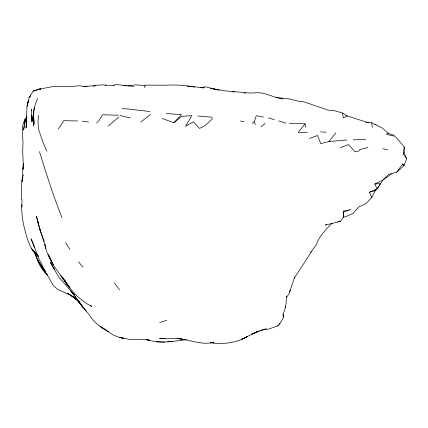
<?xml version="1.0" encoding="UTF-8"?>
<svg xmlns="http://www.w3.org/2000/svg" width="428" height="428" viewBox="0 0 428 428"><rect width="100%" height="100%" fill="white"/><g stroke="black" fill="none" stroke-linecap="round" stroke-linejoin="round"><path stroke-width="0.64" d="M21.956 199.304L22.005 206.874M278.13 324.852L277.842 325.917L279.714 323.884L279.725 323.119M22.556 177.288L22.486 181.825L22.828 176.389C20.207 183.692 21.94 191.642 21.614 199.229M343.459 212.111L351.024 209.522L343.277 211.213L343.352 217.231L340.383 221.388L325.371 225.048L326.553 224.593M22.673 175.956L22.818 168.552L23.283 165.556M343.277 211.213L343.352 217.231L345.926 216.654L353.255 213.294L358.669 207.013L366.143 203.461L371.814 197.378L369.418 192.215L377.127 188.962L374.8 183.992L382.509 180.375L388.608 174.383L396.777 172.131L403.989 165.716L406.6 158.665L404.155 152.807L404.294 146.986L395.921 137.244L393.755 135.253L388.201 133.263L382.258 128.042L371.681 122.75L366.052 122.21M23.305 166.85L23.096 169.328C23.54 161.067 22.229 152.828 22.973 144.536C23.16 135.307 19.966 124.559 26.862 116.956M285.722 304.533C286.236 309.134 281.977 313.007 283.347 317.785L279.714 323.884M26.739 117.438L26.044 128.015L26.739 117.374M26.948 106.674L28.462 100.489L26.948 106.674L26.466 120.974L26.755 119.187M23.412 165.615L23.567 163.758L23.235 166.085M37.701 98.413C33.914 106.39 32.186 115.608 34.957 124.19M38.648 115.319L37.969 121.589L38.6 129.454L42.495 141.037L46.85 151.298M286.755 296.133L286.065 302.066L286.198 304.19M34.197 107.851L32.544 120.423L33.4 113.837L33.635 125.987L33.48 120.931M24.177 126.196L23.615 130.123L25.204 119L24.364 124.89M406.6 158.665L403.246 153.968L404.294 146.986M27.895 102.854L29.083 97.616L32.87 91.517M286.498 296.567L286.155 297.663L288.964 293.983L294.678 276.986M26.782 116.774L24.209 124.377L26.804 117.668M252.204 123.446L254.162 121.67L256.329 115.688L263.391 117.047M144.257 87.553L145.172 85.504L146.483 85.081L165.358 85.231C175.164 84.642 184.88 85.193 194.569 87.087M289.44 291.875L290.275 290.109M371.814 197.378L375.324 190.535L376.49 189.181M332.235 223.154C325.681 229.424 319.117 236.513 316.03 245.185C311.06 251.327 307.577 258.351 302.987 264.729L294.223 278.152M396.777 172.131L402.625 163.951L404 165.16M285.166 307.39L285.888 306.437M403.246 153.968L404.155 152.807M309.572 138.485L317.544 135.478L320.781 143.68L328.923 141.513L335.868 132.808M289.499 123.51L295.368 123.339L305.073 123.858L298.204 132.407L307.272 132.236M58.352 128.972L63.922 120.691L77.661 120.942M96.642 123.12L98.879 120.696L102.511 114.747L118.358 115.244M29.083 97.616L30.8 95.76M162.207 118.513L173.918 122.713L181.408 114.672L166.337 113.522M310.616 252.162L311.477 251.279M212.534 118.556L204.916 125.805L199.518 128.4L193.338 121.83L185.549 126.287L191.824 115.662L181.638 116.336L173.918 122.713M118.829 117.106L108.209 126.046M261.08 126.854L265.178 123.408M150.447 114.415L140.887 122.007M388.201 133.263L386.57 134.355L393.642 136.077M391.465 173.966L382.985 179.953L377.127 188.962L380.471 183.559L374.8 183.992M367.882 147.537L359.429 149.741M251.402 334.311L256.944 331.737L241.526 339.361L247.165 336.729C235.989 343.074 222.672 344.594 210.084 342.753L214.187 342.122C202.76 345.46 191.289 340.314 179.947 338.815M251.461 334.322L259.416 331.112M340.303 147.585L348.376 144.627L355.101 151.78L359.788 150.758M34.577 90.773L33.336 91.057L40.039 88.714L40.794 88.885L52.655 86.638L71.465 86.595L78.608 85.75L87.007 86.649M277.735 325.949L268.693 329.073L260.368 330.304M257.025 331.679L266.302 328.634M159.623 322.493L166.685 320.326M33.336 91.057L40.794 88.885M369.418 192.215L375.324 190.535M113.308 85.343L116.368 84.487L126.506 85.782M93.267 86.194L97.509 85.081L104.78 84.904L105.994 85.375M244.351 93.144L245.629 92.908M200.561 87.569L205.617 86.809L219.029 90.153M127.774 85.942L135.173 84.867L145.172 85.504M347.001 139.988L328.923 141.513M164.898 338.302L162.94 338.5L164.812 338.35M186.383 339.741L172.735 341.405L167.856 341.469M108.338 331.705L100.141 326.302L113.581 335.204L119.926 337.553L129.855 339.458L142.856 339.452L149.442 340.201L146.06 339.313C154.561 342.24 163.603 342.651 172.457 341.389L167.958 341.458M337.933 221.554L340.383 221.388M95.471 85.734L83.519 86.386L86.574 86.659M232.441 91.801C239.498 91.662 246.549 93.384 253.67 92.956C264.472 91.282 272.695 97.691 282.988 98.943M162.137 338.339L159.58 338.468L174.736 338.377L182.151 339.137L179.749 338.719M365.694 139.555L353.18 139.806M201.807 87.852L204.322 87.788L187.148 86.108M105.363 85.193L114.26 85.407M156.477 341.817L164.662 342.052M121.9 108.616L128.368 109.022L149.875 111.542M123.59 85.375L133.98 86.408M320.583 131.872L326.157 132.241M212.283 117.235L197.715 115.988M234.539 91.769L224.743 90.838L210.672 88.43L216.488 89.543M275.958 97.514L289.708 98.986L300.049 101.618L303.671 101.757L328.356 110.189L333.3 110.392L342.528 113.008L347.236 115.972L368.337 122.702M82.256 121.188L88.548 122.007M177.353 338.307L178.551 338.516M177.395 338.323L178.669 338.569M382.846 148.762L387.784 149.763M240.45 120.985L244.094 121.766M345.968 115.662L347.236 115.972L343.235 117.925L342.528 113.008M120.129 115.437L130.363 118.042M374.955 124.591L376.1 124.885M268.474 117.968L274.375 119.615M278.575 120.905L285.845 123.194M105.802 330.031C99.168 326.607 92.769 320.599 89.265 314.805L75.681 297.968L79.442 302.296M73.45 297.053L67.463 293.148L76.778 299.595L73.118 296.524L79.913 302.901M74.076 297.465L72.097 296.101L76.778 299.595M90.463 305.41L91.886 306.437C78.115 299.814 68.871 287.611 60.61 275.29C53.725 266.002 46.802 256.163 44.913 244.468L45.946 248.261L39.729 228.846L43.41 239.124M78.153 300.879L79.528 302.243L71.599 295.764L57.513 289.221L53.564 285.818L45.796 272.572L38.702 258.293L31.11 238.835L34.786 247.635M47.294 274.771C40.232 268.891 36.963 259.78 34.192 251.279M78.078 300.889L79.528 302.243M38.408 256.147C29.971 249.882 27.322 239.466 24.861 229.825C22.534 221.656 21.603 213.112 21.641 204.627M38.37 256.088L34.518 252.424L37.996 256.179L36.856 254.681M77.559 300.451L79.934 302.719M45.764 271.448C40.376 266.323 37.439 259.336 34.877 252.499M32.747 250.268L36.519 254.376L31.314 248.524M62.039 276.825L63.569 278.938M86.13 311.017L81.657 305.785L77.901 300.365L82.866 307.208L74.889 295.919M62.729 277.97L69.962 287.969L62.729 277.97L63.505 278.901M65.061 280.763L65.837 281.694M119.562 289.826L114.426 282.956M78.57 261.866L82.898 267.168M41.639 266.061L40.387 264.493L43.806 270.459L47.337 274.771L42.265 268.377L40.334 264.344L43.806 270.459L42.265 268.377L40.697 264.236M402.625 163.951L403.989 165.716M82.866 307.208L70.24 290.227L74.483 294.994L58.807 277.178L50.408 262.428L54.543 269.817M60.648 275.332L68.897 286.979L63.981 279.714M52.906 266.869L54.083 268.474M66.249 283.266L65.024 281.41L66.993 284.181L64.671 280.281M65.463 242.612L69.86 249.385M62.039 217.708C53.356 196.12 46.352 173.864 39.467 151.656M23.273 174.785L23.674 175.737M254.162 121.67L255.382 124.58M43.651 239.717L44.357 241.504M40.039 88.714L40.371 89.778M38.627 225.149L40.639 231.906L36.46 216.252L38.627 225.149L37.744 221.479M305.073 123.858L305.806 127.239M371.681 122.75L372.36 127.266M283.095 314.468L283.395 316.961M31.463 110.472L31.405 109.188L31.95 121.991L31.651 114.95M123.601 338.238L119.926 337.553L123.601 338.238M43.132 268.805L37.91 260.417L43.132 268.805M53.27 264.681L48.284 254.344L53.27 264.681"/></g></svg>
